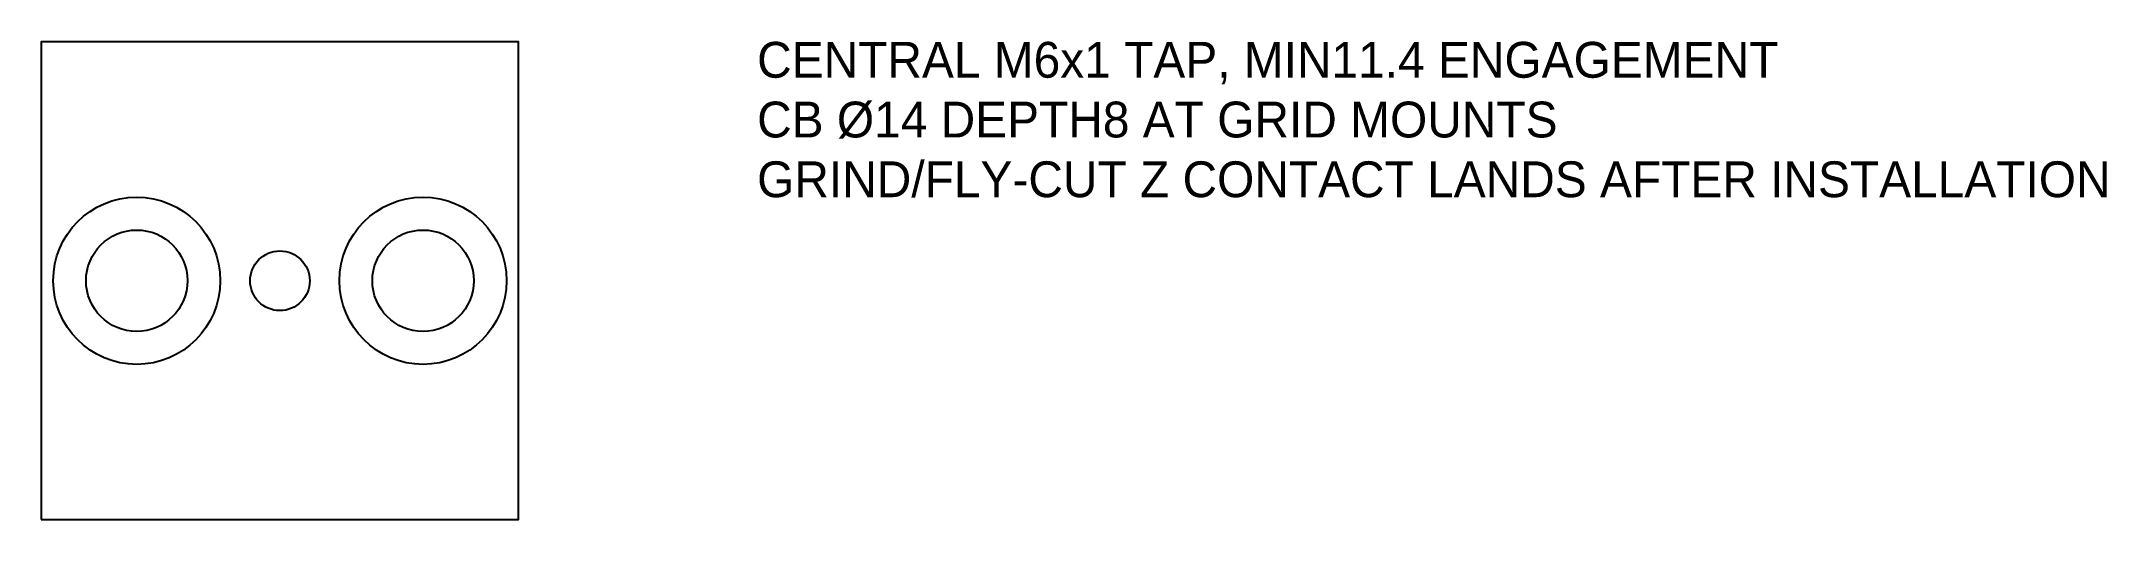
# Model space of a CAD drawing. Header units: millimetres. Extents: x 0 to 173, y 0 to 40.
import ezdxf

# ---------------------------------------------------------------- set-up
doc = ezdxf.new("R2010")
doc.units = ezdxf.units.MM
for name, color, linetype in [('CUT_HOLES', 7, 'Continuous'), ('CUT_OUTER', 7, 'Continuous'), ('MACHINING_NOTES', 7, 'Continuous'), ('MILL_CB14_DEPTH8_FROM_TOP', 7, 'Continuous')]:
    doc.layers.add(name, color=color, linetype=linetype)

msp = doc.modelspace()

# ---------------------------------------------------------------- linework, layer by layer
at = {"layer": 'CUT_HOLES'}
for centre, radius in [((8, 20), 4.25), ((32, 20), 4.25), ((20, 20), 2.5)]:
    msp.add_circle(centre, radius, dxfattribs=at)
at = {"layer": 'CUT_OUTER'}
msp.add_lwpolyline([(0, 0), (40, 0), (40, 40), (0, 40)], close=True, dxfattribs=at)
at = {"layer": 'MILL_CB14_DEPTH8_FROM_TOP'}
for centre in [(8, 20), (32, 20)]:
    msp.add_circle(centre, 7, dxfattribs=at)

# ---------------------------------------------------------------- texts
at = {"layer": 'MACHINING_NOTES', "insert": (60, 40), "char_height": 3, "width": 150, "attachment_point": 1}
msp.add_mtext('CENTRAL M6x1 TAP, MIN11.4 ENGAGEMENT\\PCB Ø14 DEPTH8 AT GRID MOUNTS\\PGRIND/FLY-CUT Z CONTACT LANDS AFTER INSTALLATION', dxfattribs=at)

doc.saveas('drawing.dxf')
